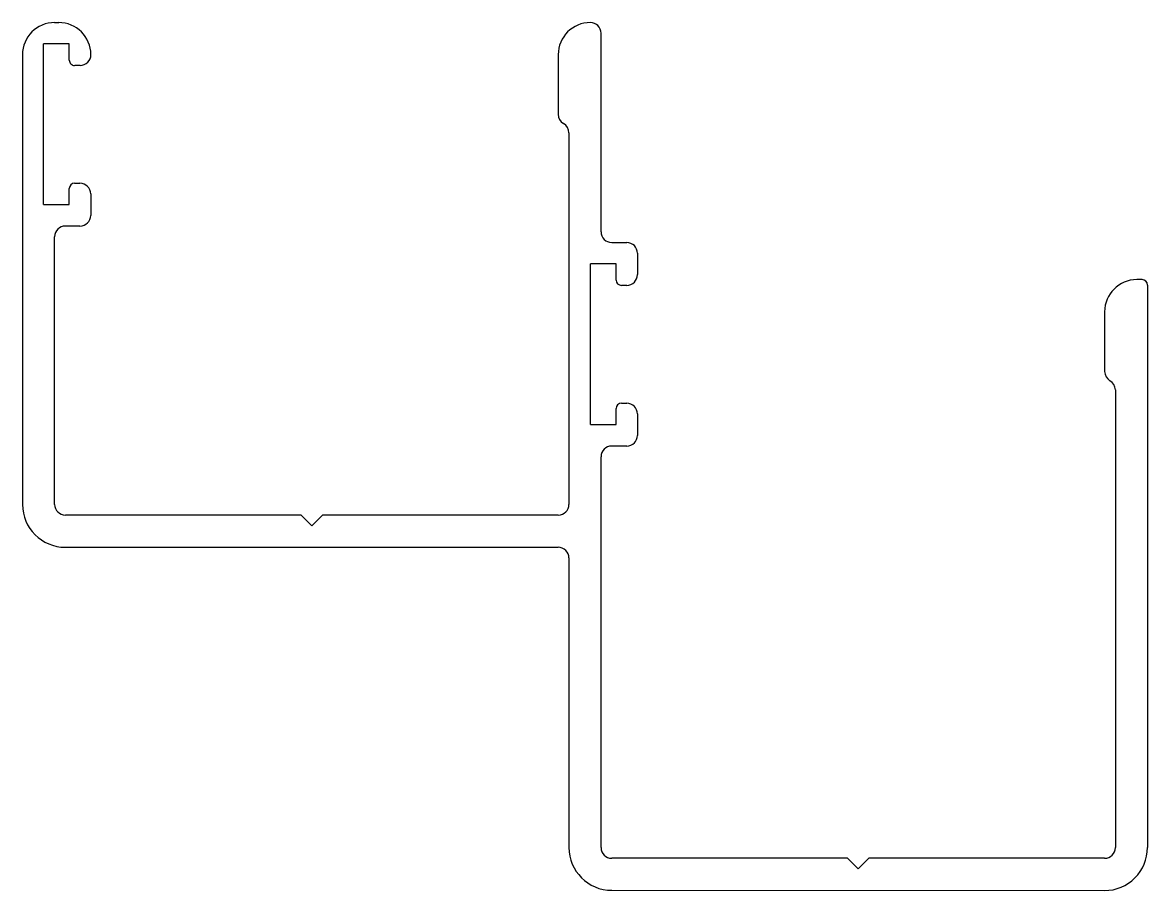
# Model space of a CAD drawing. Extents: x 3053.2 to 3105.7, y 1980 to 2020.5.
import ezdxf

# ---------------------------------------------------------------- set-up
doc = ezdxf.new("R2010")
doc.units = 0
doc.layers.get('0').update_dxf_attribs({"linetype": 'CONTINUOUS'})

msp = doc.modelspace()

# ---------------------------------------------------------------- linework, layer by layer
for p, q in [((3054.741, 2020.51), (3054.931, 2020.51)), ((3080.241, 2010.744), (3080.241, 2020.01)), ((3054.224, 2012.01), (3054.224, 2019.51)), ((3055.424, 2019.51), (3054.224, 2019.51)), ((3055.424, 2018.755), (3055.424, 2019.51)), ((3053.241, 2019.01), (3053.241, 1998.023)), ((3078.241, 2019.01), (3078.241, 2016.228)), ((3055.935, 2018.507), (3055.676, 2018.505)), ((3078.741, 2015.362), (3078.741, 1998.023)), ((3055.674, 2013.01), (3055.924, 2013.01)), ((3055.424, 2012.01), (3055.424, 2012.76)), ((3056.424, 2012.51), (3056.424, 2011.51)), ((3054.224, 2012.01), (3055.424, 2012.01)), ((3055.924, 2011.01), (3055.241, 2011.01)), ((3054.741, 1998.023), (3054.741, 2010.51)), ((3080.741, 2010.244), (3081.441, 2010.244)), ((3081.941, 2009.744), (3081.941, 2008.744)), ((3079.741, 2001.744), (3079.741, 2009.244)), ((3080.941, 2009.244), (3079.741, 2009.244)), ((3080.941, 2008.494), (3080.941, 2009.244)), ((3081.441, 2008.244), (3081.191, 2008.244)), ((3105.491, 2008.51), (3105.241, 2008.51)), ((3105.741, 2008.26), (3105.741, 1982.005)), ((3103.741, 2007.01), (3103.741, 2004.228)), ((3104.241, 2003.362), (3104.241, 1982.01)), ((3080.941, 2001.744), (3080.941, 2002.494)), ((3081.191, 2002.744), (3081.441, 2002.744)), ((3081.941, 2002.244), (3081.941, 2001.244)), ((3079.741, 2001.744), (3080.941, 2001.744)), ((3081.441, 2000.744), (3080.741, 2000.744)), ((3080.241, 1982.01), (3080.241, 2000.244)), ((3066.241, 1997.523), (3055.241, 1997.523)), ((3066.241, 1997.523), (3066.741, 1997.023)), ((3066.741, 1997.023), (3067.241, 1997.523)), ((3078.241, 1997.523), (3067.241, 1997.523)), ((3055.241, 1996.023), (3078.241, 1996.023)), ((3078.741, 1995.523), (3078.74, 1982.017)), ((3091.741, 1981.51), (3080.741, 1981.51)), ((3091.741, 1981.51), (3092.241, 1981.01)), ((3092.241, 1981.01), (3092.741, 1981.51)), ((3103.741, 1981.51), (3092.741, 1981.51)), ((3080.739, 1980.016), (3103.74, 1980.005))]:
    msp.add_line(p, q)
for centre, radius, start, end in [((3054.741, 2019.01), 1.5, 90, 180), ((3054.931, 2019.01), 1.5, 0.147, 90), ((3079.741, 2019.01), 1.5, 90, 180), ((3079.741, 2020.01), 0.5, 0, 90), ((3055.674, 2018.755), 0.25, 180, 270.4), ((3055.931, 2019.007), 0.5, 270.4, 0.8382), ((3078.741, 2016.228), 0.5, 180, 240), ((3078.241, 2015.362), 0.5, 0, 60), ((3055.674, 2012.76), 0.25, 90, 180), ((3055.924, 2012.51), 0.5, 0, 90), ((3055.924, 2011.51), 0.5, 270, 0), ((3055.241, 2010.51), 0.5, 90, 180), ((3080.741, 2010.744), 0.5, 180, 270), ((3081.441, 2009.744), 0.5, 0, 90), ((3081.441, 2008.744), 0.5, 270, 0), ((3081.191, 2008.494), 0.25, 180, 270), ((3105.241, 2007.01), 1.5, 90, 180), ((3105.491, 2008.26), 0.25, 0, 90), ((3104.241, 2004.228), 0.5, 180, 240), ((3103.741, 2003.362), 0.5, 0, 60), ((3081.191, 2002.494), 0.25, 90, 180), ((3081.441, 2002.244), 0.5, 0, 90), ((3081.441, 2001.244), 0.5, 270, 0), ((3080.741, 2000.244), 0.5, 90, 180), ((3055.241, 1998.023), 2, 180, 270), ((3055.241, 1998.023), 0.5, 180, 270), ((3078.241, 1998.023), 0.5, 270, 0), ((3078.241, 1995.523), 0.5, 359.9925, 90), ((3080.74, 1982.016), 2, 179.9925, 269.9724), ((3080.741, 1982.01), 0.5, 180, 270), ((3103.741, 1982.005), 2, 269.9724, 360), ((3103.741, 1982.01), 0.5, 270, 0)]:
    msp.add_arc(centre, radius, start, end)

doc.saveas('drawing.dxf')
